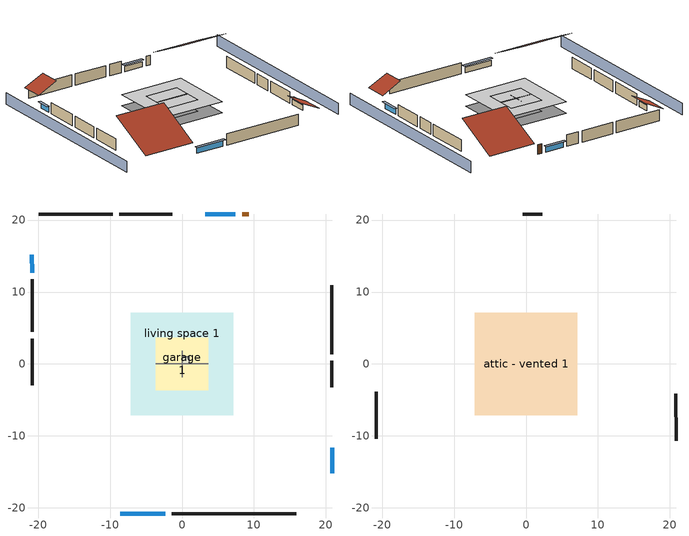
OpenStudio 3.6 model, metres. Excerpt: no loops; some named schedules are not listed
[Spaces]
garage 1
 floor foundation (Slab1 construction): -3.66,-3.66 -3.66,3.66 3.66,3.66 3.66,-3.66 z0
 wall outside (Wall1 construction): -20.84,11.78 -20.84,4.46 z0:2.44
 wall outside (Wall2 construction): -1.39,20.84 -8.7,20.84 z0:2.44
 wall outside (Wall12 construction): 20.84,-3.23 20.84,0.43 z0:2.44
 wall to living space 1 (Wall5 construction Reversed): -3.66,0 3.66,0 z0:2.44
 wall to living space 1 (Wall6 construction Reversed): 0,-1.83 0,1.83 z0:2.44
living space 1
 floor foundation (Slab2 construction): -7.11,-7.11 -7.11,7.11 7.11,7.11 7.11,-7.11 z0
 wall outside (Wall3 construction): -1.41,-20.84 15.85,-20.84 z0:2.44
 wall outside (Wall4 construction): -20.84,3.53 -20.84,-2.95 z0:2.44
 wall outside (Wall7 construction): -9.63,20.84 -19.91,20.84 z0:2.44
 wall outside (Wall8 construction): 20.84,1.36 20.84,10.95 z0:2.44
 wall outside (AdiabaticWallConstruction): -8.59,-20.84 -2.34,-20.84 z0:1.19; -20.84,15.18 -20.84,12.7 / 7.43,20.84 3.21,20.84 z0:1.13; 20.84,-15.18 20.84,-11.62 z0:1.16
 wall outside (AdiabaticWallConstruction 1): 9.28,20.84 8.36,20.84 z0:2.03
 window (WindowConstruction): -8.59,-20.84 -2.34,-20.84 z0:1.19
 window (WindowConstruction 1): -20.84,15.18 -20.84,12.71 z0:1.13
 window (WindowConstruction 2): 7.43,20.84 3.22,20.84 z0:1.13
 window (WindowConstruction 3): 20.84,-15.18 20.84,-11.62 z0:1.16
 door (Door): 9.28,20.84 8.36,20.84 z0:2.03
air source heat pump airloop ret air space
 floor adiabatic (AdiabaticConst): 0,0 0,1 1,1 1,0 z0
 wall adiabatic (AdiabaticConst): 0,1 0,0 1,0 1,1 0,1 z0:1
 ceiling adiabatic (AdiabaticConst): 1,0 1,1 0,1 0,0 z1
attic - vented 1
 floor to garage 1 (Floor1 construction): -3.66,-3.66 -3.66,3.66 3.66,3.66 3.66,-3.66 z2.44
 floor to living space 1 (Floor2 construction Reversed): -7.11,-7.11 -7.11,7.11 7.11,7.11 7.11,-7.11 z2.44
 wall outside (Wall9 construction): -20.84,-3.88 -20.84,-10.41 z0:2.44
 wall outside (Wall10 construction): 20.84,-10.69 20.84,-4.16 z0:2.44
 wall outside (Wall11 construction): 2.29,20.84 -0.46,20.84 z0:2.44
 roof outside (Roof1 construction): -9.52,-20.84,2.44 -9.52,-10.72,7.5 -20.84,-10.72,7.5 -20.84,-20.84,2.44
 roof outside (Roof2 construction): -20.84,16.11,2.44 -16.61,16.11,4.56 -16.61,20.84,4.56 -20.84,20.84,2.44
 roof outside (Roof3 construction): 20.84,-16.11,2.44 16.61,-16.11,4.56 16.61,-20.84,4.56 20.84,-20.84,2.44
 roof outside (Roof4 construction): 10.2,20.84,2.44 10.2,11.33,7.2 20.84,11.33,7.2 20.84,20.84,2.44
shading: -8.59,-20.84 -2.34,-20.84 z0:1.19; -20.84,15.18 -20.84,12.71 / 7.43,20.84 3.22,20.84 z0:1.13; 20.84,-15.18 20.84,-11.62 z0:1.16; 25.41,-20.84 25.41,20.84 / -25.41,20.84 -25.41,-20.84 z0:2.44; -2.04,-20.84 -8.9,-20.84 -8.9,-21.45 -2.04,-21.45 z1.49; -20.84,12.4 -20.84,15.48 -21.45,15.48 -21.45,12.4 z1.43; 2.91,20.84 7.74,20.84 7.74,21.45 2.91,21.45 z1.43; 20.84,-11.31 20.84,-15.48 21.45,-15.48 21.45,-11.31 z1.46
[Site]
Daytona Beach Intl Ap_FL_USA: Latitude {deg}=29.18; Longitude {deg}=-81.07; Time Zone {hr}=-5; Elevation {m}=9; Terrain=Suburbs
[Site:GroundTemperature:Shallow]
18.9457, 17.9216, 17.8396, 18.3256, 20.2764, 22.2181, 23.9015, 24.9679, 25.0585, 24.1912, 22.5507, 20.6686
[Site:GroundTemperature:Deep]
21.2755, 21.2755, 21.2755, 21.2755, 21.2755, 21.2755, 21.2755, 21.2755, 21.2755, 21.2755, 21.2755, 21.2755
[Site:WaterMainsTemperature]
Calculation Method=Schedule; Temperature Schedule=mains temperature schedule
[Building]
Building 1
[Material] Roughness=Rough
Name | Thickness {m} | Conductivity {W/m-K} | Density {kg/m3} | Specific Heat {J/kg-K} | Thermal Absorptance | Solar Absorptance | Visible Absorptance
asphalt or fiberglass shingles | 0.00635 | 0.162714 | 1121.4 | 1465.45 | 0.9 | 0.85 | 0.85
roof rigid ins | 0.00281632 | 0.029427 | 32.04 | 1214.23 | 0.9 | 0.7 | 0.7
osb sheathing 0.5 in. | 0.0127 | 0.115458 | 512.64 | 1214.23 | 0.9 | 0.6 | 0.6
stucco | 0.0254 | 0.649125 | 1281.6 | 879.27 | 0.9 | 0.5 | 0.5
osb sheathing 0.5 in. 1 | 0.0127 | 0.115458 | 512.64 | 1214.23 | 0.9 | 0.7 | 0.7
wall stud and cavity | 0.1397 | 0.348569 | 139.0536 | 1170.24 | 0.9 | 0.6 | 0.6
wall stud and cavity 1 | 0.1397 | 0.0952874 | 139.0536 | 1170.24 | 0.9 | 0.7 | 0.7
gypsum board | 0.0127 | 0.160291 | 801 | 837.4 | 0.9 | 0.6 | 0.6
osb sheathing 0.5 in. 2; osb sheathing 0.5 in. 3 | 0.0127 | 0.115458 | 512.64 | 1214.23
wall stud and cavity 2 | 0.1397 | 0.0983683 | 139.0536 | 1170.24 | 0.9 | 0.7 | 0.7
ceiling stud and cavity | 0.1397 | 1.39189 | 65.682 | 1177.47 | 0.9 | 0.7 | 0.7
ceiling loosefill ins | 0.0846667 | 0.0480833 | 16.02 | 1046.75 | 0.9 | 0.7 | 0.7
ceiling stud and cavity 1 | 0.1397 | 0.0920385 | 65.682 | 1177.47 | 0.9 | 0.7 | 0.7
concrete 4.0 in. | 0.1016 | 1.803125 | 2242.8 | 837.4 | 0.9 | 0.7 | 0.7
floor covering | 0.0127 | 0.0450781 | 54.468 | 1339.84 | 0.9 | 0.9 | 0.9
wood siding; wood siding 1 | 0.0254 | 0.102417 | 544.68 | 1172.36
wall rigid ins | 0.512978 | 0.029427 | 32.04 | 1214.23 | 0.9 | 0.7 | 0.7
wall stud and cavity 3 | 0.0889 | 0.380278 | 52.3479 | 1209.89 | 0.9 | 0.7 | 0.7
door material | 0.04445 | 0.0612267 | 512.64 | 1214.23 | 0.9 | 0.7 | 0.7
wall stud and cavity 4 | 0.0889 | 0.391764 | 83.0341 | 1211.67 | 0.9 | 0.7 | 0.7
furniture material living space 1; furniture material garage 1 | 0.1524 | 0.115458 | 640.8 | 1214.23 | 0.9 | 0.6 | 0.6
[Construction]
Roof1 construction; Roof2 construction; Roof3 construction; Roof4 construction: asphalt or fiberglass shingles, roof rigid ins, osb sheathing 0.5 in.
Wall1 construction; Wall2 construction; Wall9 construction; Wall10 construction; Wall11 construction; Wall12 construction: stucco, osb sheathing 0.5 in. 1, wall stud and cavity
Wall3 construction; Wall4 construction; Wall7 construction; Wall8 construction: stucco, osb sheathing 0.5 in. 1, wall stud and cavity 1, gypsum board
Wall5 construction Reversed: gypsum board, wall stud and cavity 2, osb sheathing 0.5 in. 2
Wall6 construction Reversed: gypsum board, wall stud and cavity 2, osb sheathing 0.5 in. 3
Floor1 construction: ceiling stud and cavity
Floor2 construction Reversed: gypsum board, ceiling stud and cavity 1, ceiling loosefill ins
Slab1 construction: concrete 4.0 in.
Slab2 construction: concrete 4.0 in., floor covering
WindowConstruction; WindowConstruction 1; WindowConstruction 2; WindowConstruction 3: WindowMaterial
AdiabaticWallConstruction: wood siding, wall rigid ins, wall stud and cavity 3, gypsum board
Door: door material
AdiabaticWallConstruction 1: wood siding 1, wall rigid ins, wall stud and cavity 3, gypsum board
PartitionWallConstruction: gypsum board, wall stud and cavity 4, gypsum board
furniture construction living space 1: furniture material living space 1
furniture construction garage 1: furniture material garage 1
AdiabaticConst: Adiabatic
[WindowMaterial:SimpleGlazingSystem]
WindowMaterial: U-Factor {W/m2-K}=2.78222; Solar Heat Gain Coefficient=0.56
[Material:NoMass]
Adiabatic: Roughness=Rough; Thermal Resistance {m2-K/W}=176.1
[ThermalZone] Use Ideal Air Loads=No
Name | Volume {m3} | Thermostat
living space | 493.619 | living space temperature setpoint
attic - vented | 305.205
garage | 130.484
air source heat pump airloop ret air zone | 1
[Sizing:Zone] Zone Cooling Design Supply Air Temperature Input Method=SupplyAirTemperature; Zone Cooling Design Supply Air Temperature {C}=14; Zone Cooling Design Supply Air Temperature Difference {deltaC}=11.11; Zone Heating Design Supply Air Temperature Input Method=SupplyAirTemperature; Zone Heating Design Supply Air Temperature {C}=40; Zone Heating Design Supply Air Temperature Difference {deltaC}=11.11; Zone Cooling Design Supply Air Humidity Ratio {kg-H2O/kg-air}=0.0085; Zone Heating Design Supply Air Humidity Ratio {kg-H2O/kg-air}=0.008; Cooling Design Air Flow Method=DesignDay; Heating Design Air Flow Method=DesignDay; Account for Dedicated Outdoor Air System=No; Dedicated Outdoor Air System Control Strategy=NeutralSupplyAir; Dedicated Outdoor Air Low Setpoint Temperature for Design {C}=autosize; Dedicated Outdoor Air High Setpoint Temperature for Design {C}=autosize; Zone Load Sizing Method=Sensible Load Only No Latent Load; Zone Latent Cooling Design Supply Air Humidity Ratio Input Method=HumidityRatioDifference; Zone Cooling Design Supply Air Humidity Ratio Difference {kgWater/kgDryAir}=0.005; Zone Latent Heating Design Supply Air Humidity Ratio Input Method=HumidityRatioDifference; Zone Humidification Design Supply Air Humidity Ratio Difference {kgWater/kgDryAir}=0.005
attic - vented; air source heat pump airloop ret air zone
[Space]
Name | Thermal Zone
living space 1 | living space
attic - vented 1 | attic - vented
garage 1 | garage
air source heat pump airloop ret air space | air source heat pump airloop ret air zone
[ThermostatSetpoint:DualSetpoint]
living space temperature setpoint: Heating Setpoint Temperature Schedule=heating setpoint; Cooling Setpoint Temperature Schedule=cooling setpoint
[Foundation:Kiva] Wall Height Above Grade {m}=0.1016; Wall Depth Below Slab {m}=0.2032
Name | Initial Indoor Air Temperature {C}
Foundation Kiva 1 | 19.5961
Foundation Kiva 2 | 21.1111
[Foundation:Kiva:Settings]
Soil Conductivity {W/m-K}=1.731; Soil Density {kg/m3}=1842.3; Soil Specific Heat {J/kg-K}=418.7; Ground Solar Absorptivity=0.9; Ground Thermal Absorptivity=0.9; Ground Surface Roughness {m}=0.03; Far-Field Width {m}=40; Deep-Ground Boundary Condition=ZeroFlux; Deep-Ground Depth {m}=40; Minimum Cell Dimension {m}=0.2; Maximum Cell Growth Coefficient=3; Simulation Timestep=Timestep
[SurfaceProperty:ExposedFoundationPerimeter] Exposed Perimeter Calculation Method=TotalExposedPerimeter
Name | Total Exposed Perimeter {m}
Slab1 | 18.288
Slab2 | 52.21224
[EnergyManagementSystem:Actuator]
Name | Actuated Component | Actuated Component Type | Actuated Component Control Type | Zone or Space
fixedwindow0_actuator | Window1 | Surface | View Factor To Ground
fixedwindow1_actuator | Window2 | Surface | View Factor To Ground
fixedwindow2_actuator | Window3 | Surface | View Factor To Ground
fixedwindow3_actuator | Window4 | Surface | View Factor To Ground
water_heater_ec_adj_act | water heater EC adjustment | OtherEquipment | Power Level | garage 1
air_source_heat_pump_airloop_0_SupSensLkToLv_equip_act | air_source_heat_pump_airloop_0_SupSensLkToLv equip | OtherEquipment | Power Level | living space 1
air_source_heat_pump_airloop_0_SupLatLkToLv_equip_act | air_source_heat_pump_airloop_0_SupLatLkToLv equip | OtherEquipment | Power Level | living space 1
air_source_heat_pump_airloop_0_SupCondToLv_equip_act | air_source_heat_pump_airloop_0_SupCondToLv equip | OtherEquipment | Power Level | living space 1
air_source_heat_pump_airloop_0_RetCondToRP_equip_act | air_source_heat_pump_airloop_0_RetCondToRP equip | OtherEquipment | Power Level | air source heat pump airloop ret air space
air_source_heat_pump_airloop_0_RetSensLkToRP_equip_act | air_source_heat_pump_airloop_0_RetSensLkToRP equip | OtherEquipment | Power Level | air source heat pump airloop ret air space
air_source_heat_pump_airloop_0_RetLatLkToRP_equip_act | air_source_heat_pump_airloop_0_RetLatLkToRP equip | OtherEquipment | Power Level | air source heat pump airloop ret air space
air_source_heat_pump_airloop_0_SupCondToDZ_equip_act | air_source_heat_pump_airloop_0_SupCondToDZ equip | OtherEquipment | Power Level | attic - vented 1
air_source_heat_pump_airloop_0_RetCondToDZ_equip_act | air_source_heat_pump_airloop_0_RetCondToDZ equip | OtherEquipment | Power Level | attic - vented 1
air_source_heat_pump_airloop_0_SupSensLkToDZ_equip_act | air_source_heat_pump_airloop_0_SupSensLkToDZ equip | OtherEquipment | Power Level | attic - vented 1
air_source_heat_pump_airloop_0_SupLatLkToDZ_equip_act | air_source_heat_pump_airloop_0_SupLatLkToDZ equip | OtherEquipment | Power Level | attic - vented 1
air_source_heat_pump_airloop_0_ZoneMixDZToLv_mix_act | air_source_heat_pump_airloop_0_ZoneMixDZToLv mix | ZoneMixing | Air Exchange Flow Rate
air_source_heat_pump_airloop_0_ZoneMixLvToDZ_mix_act | air_source_heat_pump_airloop_0_ZoneMixLvToDZ mix | ZoneMixing | Air Exchange Flow Rate
natural_vent_flow_act | natural vent flow | Zone Infiltration | Air Exchange Flow Rate
whole_house_fan_flow_act | whole house fan flow | Zone Infiltration | Air Exchange Flow Rate
whole_house_fan_act | whole house fan | ElectricEquipment | Electricity Rate | living space 1
whole_house_fan_mix_act | whole house fan mix | ZoneMixing | Air Exchange Flow Rate
mech_vent_house_fan_cfis_act | mech vent house fan cfis | ElectricEquipment | Electricity Rate | living space 1
infil_flow_act | infil flow | Zone Infiltration | Air Exchange Flow Rate
mech_vent_house_fan_sensible_load_equip_act | mech vent house fan sensible load equip | OtherEquipment | Power Level | living space 1
mech_vent_house_fan_latent_load_equip_act | mech vent house fan latent load equip | OtherEquipment | Power Level | living space 1
[EnergyManagementSystem:Sensor]
Name | Output Variable or Output Meter Index Key | Output Variable or Output Meter
fixedwindow_shading_coefficient | trans schedule winter=0.85 summer=0.7 | Schedule Value
cool_season | cooling season schedule | Schedule Value
out_pb_s |  | Site Outdoor Air Barometric Pressure
out_wt_s |  | Site Outdoor Air Humidity Ratio
site_vw_s |  | Site Wind Speed
air_source_heat_pump_airloop_AH_MFR_s | Node 6 | System Node Mass Flow Rate
air_source_heat_pump_airloop_AH_VFR_s | Node 6 | System Node Current Density Volume Flow Rate
air_source_heat_pump_airloop_AH_Tout_s | Node 6 | System Node Temperature
air_source_heat_pump_airloop_AH_Wout_s | Node 6 | System Node Humidity Ratio
air_source_heat_pump_airloop_RA_T_s | Node 9 | System Node Temperature
air_source_heat_pump_airloop_Ra_W_s | Node 9 | System Node Humidity Ratio
air_source_heat_pump_airloop_0_DZ_T_s | attic - vented | Zone Air Temperature
air_source_heat_pump_airloop_0_DZ_W_s | attic - vented | Zone Mean Air Humidity Ratio
natural_vent_s | natural vent schedule | Schedule Value
htg_sp_s | heating setpoint | Schedule Value
clg_sp_s | cooling setpoint | Schedule Value
mech_vent_range_fan_0_sch_s | mech vent range fan 0 schedule | Schedule Value
mech_vent_bath_fan_0_sch_s | mech vent bath fan 0 schedule | Schedule Value
clothes_dryer_exhaust_0_sch_s | clothes_dryer | Schedule Value
htg_load_liv |  | Heating:EnergyTransfer:Zone:LIVING SPACE
clg_load_liv |  | Cooling:EnergyTransfer:Zone:LIVING SPACE
htg_load_tot |  | Heating:EnergyTransfer
clg_load_tot |  | Cooling:EnergyTransfer
[EnergyManagementSystem:Program]
fixedwindow_view_factor_to_ground_program: Set fixedwindow0_actuator = 0.5*fixedwindow_shading_coefficient; Set fixedwindow1_actuator = 0.5*fixedwindow_shading_coefficient; Set fixedwindow2_actuator = 0.5*fixedwindow_shading_coefficient; Set fixedwindow3_actuator = 0.5*fixedwindow_shading_coefficient
air_source_heat_pump_supply_fan_disaggregate_program: Set air_source_heat_pump_supply_fan_clg = 0; Set air_source_heat_pump_supply_fan_primary_htg = 0; Set air_source_heat_pump_supply_fan_backup_htg = 0; If air_source_heat_pump_clg_coil_s > 0; Set air_source_heat_pump_supply_fan_clg = air_source_heat_pump_supply_fan_s; ElseIf (air_source_heat_pump_htg_coil_s > 0) && (air_source_heat_pump_backup_htg_coil_s > 0); Set air_source_heat_pump_supply_fan_primary_htg = air_source_heat_pump_supply_fan_s * air_source_heat_pump_htg_coil_s / (air_source_heat_pump_htg_coil_s + air_source_heat_pump_backup_htg_coil_s); Set air_source_heat_pump_supply_fan_backup_htg = air_source_heat_pump_supply_fan_s * air_source_heat_pump_backup_htg_coil_s / (air_source_heat_pump_htg_coil_s + air_source_heat_pump_backup_htg_coil_s); ElseIf air_source_heat_pump_htg_coil_s > 0; Set air_source_heat_pump_supply_fan_primary_htg = air_source_heat_pump_supply_fan_s; ElseIf air_source_heat_pump_backup_htg_coil_s > 0; Set air_source_heat_pump_supply_fan_backup_htg = air_source_heat_pump_supply_fan_s; EndIf
water_heater_EC_adj: Set dhw_e_cons = water_heater_energy + water_heater_on_cycle_parasitic + water_heater_off_cycle_parasitic; Set water_heater_ec_adj_act = 0.0 * dhw_e_cons; Set ec_adj_energy = water_heater_ec_adj_act * 3600 * SystemTimeStep
air_source_heat_pump_airloop_0_duct_program: Set air_source_heat_pump_airloop_AH_MFR = air_source_heat_pump_airloop_AH_MFR_s; Set air_source_heat_pump_airloop_Fan_RTF = 0; Set air_source_heat_pump_airloop_Fan_RTF = air_source_heat_pump_airloop_Fan_RTF + air_source_heat_pump_airloop_Fan_RTF_s; Set air_source_heat_pump_airloop_Fan_RTF = air_source_heat_pump_airloop_Fan_RTF + air_source_heat_pump_airloop_Fan_RTF_s_1; Set air_source_heat_pump_airloop_AH_VFR = air_source_heat_pump_airloop_AH_VFR_s; Set air_source_heat_pump_airloop_AH_Tout = air_source_heat_pump_airloop_AH_Tout_s; Set air_source_heat_pump_airloop_AH_Wout = air_source_heat_pump_airloop_AH_Wout_s; Set air_source_heat_pump_airloop_RA_T = air_source_heat_pump_airloop_RA_T_s; Set air_source_heat_pump_airloop_Ra_W = air_source_heat_pump_airloop_Ra_W_s; Set air_source_heat_pump_airloop_0_DZ_T = air_source_heat_pump_airloop_0_DZ_T_s; Set air_source_heat_pump_airloop_0_DZ_W = air_source_heat_pump_airloop_0_DZ_W_s; Run air_source_heat_pump_airloop_0_duct_subroutine; Set air_source_heat_pump_airloop_0_SupSensLkToLv_equip_act = air_source_heat_pump_airloop_0_SupSensLkToLv; Set air_source_heat_pump_airloop_0_SupLatLkToLv_equip_act = air_source_heat_pump_airloop_0_SupLatLkToLv; Set air_source_heat_pump_airloop_0_SupCondToLv_equip_act = air_source_heat_pump_airloop_0_SupCondToLv; Set air_source_heat_pump_airloop_0_RetSensLkToRP_equip_act = air_source_heat_pump_airloop_0_RetSensLkToRP; Set air_source_heat_pump_airloop_0_RetLatLkToRP_equip_act = air_source_heat_pump_airloop_0_RetLatLkToRP; Set air_source_heat_pump_airloop_0_RetCondToRP_equip_act = air_source_heat_pump_airloop_0_RetCondToRP; Set air_source_heat_pump_airloop_0_RetCondToDZ_equip_act = air_source_heat_pump_airloop_0_RetCondToDZ; Set air_source_heat_pump_airloop_0_SupCondToDZ_equip_act = air_source_heat_pump_airloop_0_SupCondToDZ; Set air_source_heat_pump_airloop_0_SupSensLkToDZ_equip_act = air_source_heat_pump_airloop_0_SupSensLkToDZ; Set air_source_heat_pump_airloop_0_SupLatLkToDZ_equip_act = air_source_heat_pump_airloop_0_SupLatLkToDZ; Set air_source_heat_pump_airloop_0_ZoneMixDZToLv_mix_act = air_source_heat_pump_airloop_0_ZoneMixDZToLv; Set air_source_heat_pump_airloop_0_ZoneMixLvToDZ_mix_act = air_source_heat_pump_airloop_0_ZoneMixLvToDZ
natural_vent_program: Set Tin = airflow_tin_s; Set Tout = airflow_tt_s; Set Wout = out_wt_s; Set Pbar = out_pb_s; Set Phiout = (@RhFnTdbWPb Tout Wout Pbar); Set MaxHR = 0.0115; Set MaxRH = 0.7; Set Tnvsp = (htg_sp_s + clg_sp_s) / 2; Set NVavail = natural_vent_s; Set ClgSsnAvail = cool_season; Set natural_vent_flow_act = 0; Set whole_house_fan_flow_act = 0; Set whole_house_fan_mix_act = 0; Set whole_house_fan_act = 0; If ((Wout < MaxHR) && (Phiout < MaxRH) && (Tin > Tout) && (Tin > Tnvsp) && (ClgSsnAvail > 0)); Set WHF_Flow = 0; Set Adj = (Tin-Tnvsp)/(Tin-Tout); Set Adj = (@Min Adj 1); Set Adj = (@Max Adj 0); If (WHF_Flow > 0); Set whole_house_fan_flow_act = WHF_Flow*Adj; Set whole_house_fan_mix_act = WHF_Flow*Adj; Set WHF_W = 0; Set whole_house_fan_act = WHF_W*Adj; ElseIf (NVavail > 0); Set NVArea = 7678.547739648001; Set Cs = 8.963020389461627e-05; Set Cw = 6.158219665777789e-05; Set Tdiff = Tin-Tout; Set dT = (@Abs Tdiff); Set Vwind = site_vw_s; Set SGNV = NVArea*Adj*((((Cs*dT)+(Cw*(Vwind^2)))^0.5)/1000); Set MaxNV = 2.7423292766208007; Set natural_vent_flow_act = (@Min SGNV MaxNV); EndIf; EndIf
infil_program: Set p_m = 0.14; Set p_s = 0.22; Set s_m = 270; Set s_s = 370; Set z_m = 9.99744; Set z_s = 2.4384; Set f_t = (((s_m/z_m)^p_m)*((z_s/s_s)^p_s)); Set Tdiff = airflow_tin_s-airflow_tt_s; Set dT = @Abs Tdiff; Set c = 0.162; Set Cs = 0.056; Set Cw = 0.1607; Set n = 0.65; Set sft = (f_t*0.5); Set temp1 = ((c*Cw)*((sft*site_vw_s)^(2*n)))^2; Set Qinf = (((c*Cs*(dT^n))^2)+temp1)^0.5; Set Qinf = (@Max Qinf 0); Set mech_vent_house_fan_sensible_load_equip_act = 0.0; Set mech_vent_house_fan_latent_load_equip_act = 0.0; Set OASupInPb = out_pb_s; Set OASupInTemp = airflow_tt_s; Set OASupInW = out_wt_s; Set OASupRho = (@RhoAirFnPbTdbW OASupInPb OASupInTemp OASupInW); Set OASupCp = (@CpAirFnW OASupInW); Set OASupInEnth = (@HFnTdbW OASupInTemp OASupInW); Set ZoneTemp = airflow_tin_s; Set ZoneW = airflow_win_s; Set ZoneCp = (@CpAirFnW ZoneW); Set ZoneAirEnth = (@HFnTdbW ZoneTemp ZoneW); Set mech_vent_house_fan_cfis_act = 0.0; Set QWHV_cfis_sup = 0.0; Set QWHV_cfis_suppl_sup = 0.0; Set QWHV_cfis_suppl_exh = 0.0; Set Qrange = 0; Set Qrange = Qrange + 0.04719 * mech_vent_range_fan_0_sch_s; Set Qbath = 0; Set Qbath = Qbath + 0.04719 * mech_vent_bath_fan_0_sch_s; Set Qdryer = 0; Set Qdryer = Qdryer + 0.05748 * clothes_dryer_exhaust_0_sch_s; Set QWHV_sup = 0.0; Set QWHV_exh = 0.0; Set Qexhaust = Qrange + Qbath + Qdryer + QWHV_exh + QWHV_cfis_suppl_exh; Set Qsupply = QWHV_sup + QWHV_cfis_sup + QWHV_cfis_suppl_sup; Set Qfan = (@Max Qexhaust Qsupply); If Qfan > 0; Set Qavg = ((Qexhaust + Qsupply) / 2.0); If ((@Abs (Qexhaust - Qavg)) / Qavg) <= 0.1; Set phi = 1; Else; Set phi = (Qinf / (Qinf + Qfan)); EndIf; Set Qinf_adj = phi * Qinf; Else; Set Qinf_adj = Qinf; EndIf; Set infil_flow_act = Qinf_adj; Set Qload = Qfan; Set Effectiveness_Sens = 0.0; Set Effectiveness_Lat = 0.0; Set Fan_MFR = Qload * OASupRho; Set ZoneInEnth = OASupInEnth; Set ZoneInTemp = OASupInTemp; Set FanTotalToLv = Fan_MFR * (ZoneInEnth - ZoneAirEnth); Set FanSensToLv = Fan_MFR * ZoneCp * (ZoneInTemp - ZoneTemp); Set FanLatToLv = FanTotalToLv - FanSensToLv; Set mech_vent_house_fan_sensible_load_equip_act = mech_vent_house_fan_sensible_load_equip_act + FanSensToLv; Set mech_vent_house_fan_latent_load_equip_act = mech_vent_house_fan_latent_load_equip_act + FanLatToLv
unmet_hours_program: Set htg_unmet_hours = 0; Set clg_unmet_hours = 0; If ((DayOfYear >= 1) && (DayOfYear <= 365)); Set htg_unmet_hours = htg_unmet_hours + zone_htg_unmet_s; EndIf; If ((DayOfYear >= 1) && (DayOfYear <= 365)); Set clg_unmet_hours = clg_unmet_hours + zone_clg_unmet_s; EndIf
total_loads_program: Set loads_htg_tot = 0; Set loads_clg_tot = 0; If htg_load_liv > 0; Set loads_htg_tot = (htg_load_tot - clg_load_tot) * 1.0; ElseIf clg_load_liv > 0; Set loads_clg_tot = (clg_load_tot - htg_load_tot) * 1.0; EndIf
[EnergyManagementSystem:ProgramCallingManager]
fixedwindow_view_factor_to_ground_program calling manager: BeginZoneTimestepAfterInitHeatBalance; fixedwindow_view_factor_to_ground_program
air source heat pump supply fan disaggregate program calling manager: EndOfSystemTimestepBeforeHVACReporting; air_source_heat_pump_supply_fan_disaggregate_program
water heater EC_adj ProgramManager: EndOfSystemTimestepBeforeHVACReporting; water_heater_EC_adj
air_source_heat_pump_airloop_0_duct_program calling manager: EndOfSystemTimestepAfterHVACReporting; air_source_heat_pump_airloop_0_duct_program
natural_vent_program calling manager: BeginZoneTimestepAfterInitHeatBalance; natural_vent_program
infil_program calling manager: BeginZoneTimestepAfterInitHeatBalance; infil_program
unmet_hours_program calling manager: EndOfZoneTimestepBeforeZoneReporting; unmet_hours_program
total_loads_program calling manager: EndOfZoneTimestepAfterZoneReporting; total_loads_program
[InternalMass:Definition] Design Level Calculation Method=SurfaceArea
Name | Construction | Surface Area {m2}
partition wall mass | PartitionWallConstruction | 202.436
furniture mass living space 1 | furniture construction living space 1 | 80.9743
furniture mass garage 1 | furniture construction garage 1 | 5.35122
[InternalMass] Multiplier=1
Name | Internal Mass Definition | Space or SpaceType
partition wall mass | partition wall mass | living space 1
furniture mass living space 1 | furniture mass living space 1 | living space 1
furniture mass garage 1 | furniture mass garage 1 | garage 1
[External:File]
External File 1: File=C:/Users/ylou2/Desktop/resstock-3.1.0/national_baseline/run8/run/in.schedules.csv
[People:Definition]
occupants: Number of People Calculation Method=People; Number of People {people}=5; Fraction Radiant=0.314171; Sensible Heat Fraction=0.56303; Carbon Dioxide Generation Rate {m3/s-W}=0; Enable ASHRAE 55 Comfort Warnings=No; Mean Radiant Temperature Calculation Type=ZoneAveraged
[People]
occupants: People Definition=occupants; Space or SpaceType=living space 1; Number of People Schedule=occupants; Activity Level Schedule=occupants activity schedule; Multiplier=1
[EnergyManagementSystem:OutputVariable] Type of Data in Variable=Summed; Update Frequency=SystemTimestep; Units=J
Name | EMS Variable | EMS Program or Subroutine
air source heat pump supply fan clg disaggregate | air_source_heat_pump_supply_fan_clg | air_source_heat_pump_supply_fan_disaggregate_program
air source heat pump supply fan htg primary disaggregate | air_source_heat_pump_supply_fan_primary_htg | air_source_heat_pump_supply_fan_disaggregate_program
air source heat pump supply fan htg backup disaggregate | air_source_heat_pump_supply_fan_backup_htg | air_source_heat_pump_supply_fan_disaggregate_program
water heater EC adjustment outvar | ec_adj_energy | water_heater_EC_adj
[OtherEquipment:Definition] Design Level Calculation Method=EquipmentLevel
Name | Design Level {W} | Fraction Latent | Fraction Radiant | Fraction Lost
water heater EC adjustment | 0.01 | 0 | 0 | 1
water sensible | -369.756 | 0 | 0.6 | 0
water latent | 375.18 | 1 | 0 | 0
air_source_heat_pump_airloop_0_SupSensLkToLv equip; air_source_heat_pump_airloop_0_SupCondToLv equip; air_source_heat_pump_airloop_0_RetCondToRP equip; air_source_heat_pump_airloop_0_RetSensLkToRP equip; air_source_heat_pump_airloop_0_SupCondToDZ equip; air_source_heat_pump_airloop_0_RetCondToDZ equip; air_source_heat_pump_airloop_0_SupSensLkToDZ equip; mech vent house fan sensible load equip | 0 | 0 | 0 | 0
air_source_heat_pump_airloop_0_SupLatLkToLv equip; air_source_heat_pump_airloop_0_RetLatLkToRP equip; air_source_heat_pump_airloop_0_SupLatLkToDZ equip; mech vent house fan latent load equip | 0 | 1 | 0 | 0
[OtherEquipment]
Name | Other Equipment Definition | Space or SpaceType | Schedule | Fuel Type
water heater EC adjustment | water heater EC adjustment | garage 1 | Always On Discrete | Electricity
water sensible | water sensible | living space 1 | hot_water_fixtures | None
water latent | water latent | living space 1 | hot_water_fixtures | None
air_source_heat_pump_airloop_0_SupSensLkToLv equip | air_source_heat_pump_airloop_0_SupSensLkToLv equip | living space 1 | Always On Discrete | None
air_source_heat_pump_airloop_0_SupLatLkToLv equip | air_source_heat_pump_airloop_0_SupLatLkToLv equip | living space 1 | Always On Discrete | None
air_source_heat_pump_airloop_0_SupCondToLv equip | air_source_heat_pump_airloop_0_SupCondToLv equip | living space 1 | Always On Discrete | None
air_source_heat_pump_airloop_0_RetCondToRP equip | air_source_heat_pump_airloop_0_RetCondToRP equip | air source heat pump airloop ret air space | Always On Discrete | None
air_source_heat_pump_airloop_0_RetSensLkToRP equip | air_source_heat_pump_airloop_0_RetSensLkToRP equip | air source heat pump airloop ret air space | Always On Discrete | None
air_source_heat_pump_airloop_0_RetLatLkToRP equip | air_source_heat_pump_airloop_0_RetLatLkToRP equip | air source heat pump airloop ret air space | Always On Discrete | None
air_source_heat_pump_airloop_0_SupCondToDZ equip | air_source_heat_pump_airloop_0_SupCondToDZ equip | attic - vented 1 | Always On Discrete | None
air_source_heat_pump_airloop_0_RetCondToDZ equip | air_source_heat_pump_airloop_0_RetCondToDZ equip | attic - vented 1 | Always On Discrete | None
air_source_heat_pump_airloop_0_SupSensLkToDZ equip | air_source_heat_pump_airloop_0_SupSensLkToDZ equip | attic - vented 1 | Always On Discrete | None
air_source_heat_pump_airloop_0_SupLatLkToDZ equip | air_source_heat_pump_airloop_0_SupLatLkToDZ equip | attic - vented 1 | Always On Discrete | None
mech vent house fan sensible load equip | mech vent house fan sensible load equip | living space 1 | Always On Discrete | None
mech vent house fan latent load equip | mech vent house fan latent load equip | living space 1 | Always On Discrete | None
[ElectricEquipment:Definition] Design Level Calculation Method=EquipmentLevel
Name | Design Level {W} | Fraction Latent | Fraction Radiant | Fraction Lost
clothes washer | 141.129 | 0.03 | 0.162 | 0.7
clothes dryer | 2580.1 | 0.015 | 0.081 | 0.85
fridge | 71.9878 | 0 | 0.6 | 0
cooking range | 930.907 | 0.08 | 0.432 | 0.2
misc plug loads | 726.734 | 0.021 | 0.558 | 0.049
whole house fan; mech vent house fan | 0 | 0 | 0 | 1
mech vent house fan cfis | 0 | 0 | 0 | 0
mech vent range fan 0; mech vent bath fan 0 | 30 | 0 | 0 | 1
[ElectricEquipment] Space or SpaceType=living space 1
Name | Electric Equipment Definition | Schedule
clothes washer | clothes washer | clothes_washer
clothes dryer | clothes dryer | clothes_dryer
fridge | fridge | fridge
cooking range | cooking range | cooking_range
misc plug loads | misc plug loads | plug_loads_other
whole house fan | whole house fan | Always On Discrete
mech vent house fan | mech vent house fan | mech vent house fan schedule
mech vent house fan cfis | mech vent house fan cfis | mech vent house fan cfis schedule
mech vent range fan 0 | mech vent range fan 0 | mech vent range fan 0 schedule
mech vent bath fan 0 | mech vent bath fan 0 | mech vent bath fan 0 schedule
[WaterUse:Equipment:Definition]
Name | Peak Flow Rate {m3/s} | Target Temperature Schedule
dhw fixtures | 2.7431e-05 | mixed water temperature schedule
dhw distribution waste | 7.34485e-06 | mixed water temperature schedule
clothes washer | 1.34761e-06
[WaterUse:Equipment]
Name | Water Use Equipment Definition | Flow Rate Fraction Schedule
dhw fixtures | dhw fixtures | hot_water_fixtures
dhw distribution waste | dhw distribution waste | hot_water_fixtures
clothes washer | clothes washer | hot_water_clothes_washer
[Lights:Definition] Design Level Calculation Method=LightingLevel; Fraction Radiant=0.6; Fraction Visible=0.2; Return Air Fraction=0
Name | Lighting Level {W}
interior lighting | 1189.06
garage lighting | 50.4137
[Lights] Fraction Replaceable=1
Name | Lights Definition | Space or SpaceType | Schedule
interior lighting | interior lighting | living space 1 | lighting_interior
garage lighting | garage lighting | garage 1 | lighting_garage
[Exterior:Lights:Definition]
exterior lighting: Design Level {W}=75.5506
[Exterior:Lights]
exterior lighting: Exterior Lights Definition=exterior lighting; Schedule=exterior lighting schedule
[AirLoopHVAC:ReturnPlenum]
Air Loop HVAC Return Plenum 1: ThermalZone=air source heat pump airloop ret air zone
[ZoneMixing] Schedule=Always On Continuous; Design Flow Rate Calculation Method=Flow/Zone; Design Flow Rate {m3/s}=0
Name | Zone or Space | Source Zone or Space
air_source_heat_pump_airloop_0_ZoneMixDZToLv mix | living space | attic - vented
air_source_heat_pump_airloop_0_ZoneMixLvToDZ mix; whole house fan mix | attic - vented | living space
[SpaceInfiltration:DesignFlowRate] Space or SpaceType=living space 1; Schedule=Always On Discrete; Design Flow Rate Calculation Method=Flow/Space; Design Flow Rate {m3/s}=0
natural vent flow; whole house fan flow; infil flow
[SpaceInfiltration:EffectiveLeakageArea] Schedule=Always On Discrete
Name | Space or SpaceType | Effective Air Leakage Area {cm2} | Stack Coefficient | Wind Coefficient
infil|garage 1 | garage 1 | 407.756 | 0.000129067 | 4.38083e-05
infil|attic - vented 1 | attic - vented 1 | 8530.74 | 0.000521246 | 4.28621e-05
[Schedule:Ruleset]
Name | Default Day Schedule
heating setpoint | heating setpoint default day
cooling setpoint | cooling setpoint default day
trans schedule winter=0.85 summer=0.7 | trans schedule winter=0.85 summer=0.7 default day
fridge | fridge default day
exterior lighting schedule | exterior lighting schedule default day
cooling season schedule | cooling season schedule default day
natural vent schedule | natural vent schedule default day
mech vent range fan 0 schedule | mech vent range fan 0 schedule default day
mech vent bath fan 0 schedule | mech vent bath fan 0 schedule default day
[Schedule:Day]
heating setpoint default day; cooling setpoint default day; fridge default day; exterior lighting schedule default day; mech vent range fan 0 schedule default day; mech vent bath fan 0 schedule default day: 24, 0, 0
heating setpoint allday1: 1, 0, 21.1111, 10, 0, 14.4444, 24, 0, 21.1111
cooling setpoint allday1: 24, 0, 21.1111
fridge allday1; fridge allday12: 1, 0, 0.610949, 2, 0, 0.595675, 3, 0, 0.580401, 4, 0, 0.565128, 6, 0, 0.549854, 7, 0, 0.580401, 8, 0, 0.610949, 10, 0, 0.626223, 12, 0, 0.610949, 15, 0, 0.641496, 16, 0, 0.626223, 17, 0, 0.672044, 18, 0, 0.733139, 19, 0, 0.763686, 20, 0, 0.733139, 21, 0, 0.717865, 22, 0, 0.702591, 23, 0, 0.672044, 24, 0, 0.626223
fridge allday2: 1, 0, 0.609489, 2, 0, 0.594252, 3, 0, 0.579015, 4, 0, 0.563777, 6, 0, 0.54854, 7, 0, 0.579015, 8, 0, 0.609489, 10, 0, 0.624726, 12, 0, 0.609489, 15, 0, 0.639964, 16, 0, 0.624726, 17, 0, 0.670438, 18, 0, 0.731387, 19, 0, 0.761861, 20, 0, 0.731387, 21, 0, 0.71615, 22, 0, 0.700912, 23, 0, 0.670438, 24, 0, 0.624726
fridge allday3: 1, 0, 0.791241, 2, 0, 0.77146, 3, 0, 0.751679, 4, 0, 0.731898, 6, 0, 0.712117, 7, 0, 0.751679, 8, 0, 0.791241, 10, 0, 0.811022, 12, 0, 0.791241, 15, 0, 0.830803, 16, 0, 0.811022, 17, 0, 0.870365, 18, 0, 0.949489, 19, 0, 0.989051, 20, 0, 0.949489, 21, 0, 0.929708, 22, 0, 0.909927, 23, 0, 0.870365, 24, 0, 0.811022
fridge allday6: 1, 0, 0.8, 2, 0, 0.78, 3, 0, 0.76, 4, 0, 0.74, 6, 0, 0.72, 7, 0, 0.76, 8, 0, 0.8, 10, 0, 0.82, 12, 0, 0.8, 15, 0, 0.84, 16, 0, 0.82, 17, 0, 0.88, 18, 0, 0.96, 19, 0, 1, 20, 0, 0.96, 21, 0, 0.94, 22, 0, 0.92, 23, 0, 0.88, 24, 0, 0.82
fridge allday10: 1, 0, 0.679562, 2, 0, 0.662573, 3, 0, 0.645584, 4, 0, 0.628595, 6, 0, 0.611606, 7, 0, 0.645584, 8, 0, 0.679562, 10, 0, 0.696551, 12, 0, 0.679562, 15, 0, 0.71354, 16, 0, 0.696551, 17, 0, 0.747518, 18, 0, 0.815474, 19, 0, 0.849453, 20, 0, 0.815474, 21, 0, 0.798485, 22, 0, 0.781496, 23, 0, 0.747518, 24, 0, 0.696551
fridge allday11: 1, 0, 0.675182, 2, 0, 0.658303, 3, 0, 0.641423, 4, 0, 0.624544, 6, 0, 0.607664, 7, 0, 0.641423, 8, 0, 0.675182, 10, 0, 0.692062, 12, 0, 0.675182, 15, 0, 0.708942, 16, 0, 0.692062, 17, 0, 0.742701, 18, 0, 0.810219, 19, 0, 0.843978, 20, 0, 0.810219, 21, 0, 0.793339, 22, 0, 0.77646, 23, 0, 0.742701, 24, 0, 0.692062
exterior lighting schedule weekday1; exterior lighting schedule weekday12: 5, 0, 0.434959, 6, 0, 0.349858, 7, 0, 0.330947, 8, 0, 0.321491, 9, 0, 0.312035, 10, 0, 0.264757, 11, 0, 0.208024, 12, 0, 0.141834, 13, 0, 0.113467, 15, 0, 0.104012, 16, 0, 0.113467, 17, 0, 0.179657, 18, 0, 0.349858, 19, 0, 0.463325, 20, 0, 0.614615, 21, 0, 0.860461, 22, 0, 0.99284, 23, 0, 0.860461, 24, 0, 0.595704
exterior lighting schedule weekend1; exterior lighting schedule weekend12: 2, 0, 0.434959, 4, 0, 0.425503, 5, 0, 0.434959, 6, 0, 0.425503, 7, 0, 0.416047, 8, 0, 0.38768, 9, 0, 0.340402, 10, 0, 0.283669, 11, 0, 0.226935, 12, 0, 0.15129, 13, 0, 0.113467, 15, 0, 0.104012, 16, 0, 0.113467, 17, 0, 0.179657, 18, 0, 0.359314, 19, 0, 0.45387, 20, 0, 0.567337, 21, 0, 0.784816, 22, 0, 0.926651, 23, 0, 0.803728, 24, 0, 0.557882
exterior lighting schedule weekday2: 5, 0, 0.438095, 6, 0, 0.352381, 7, 0, 0.333333, 8, 0, 0.32381, 9, 0, 0.314286, 10, 0, 0.266667, 11, 0, 0.209524, 12, 0, 0.142857, 13, 0, 0.114286, 15, 0, 0.104762, 16, 0, 0.114286, 17, 0, 0.180952, 18, 0, 0.352381, 19, 0, 0.466667, 20, 0, 0.619048, 21, 0, 0.866667, 22, 0, 1, 23, 0, 0.866667, 24, 0, 0.6
exterior lighting schedule weekend2: 2, 0, 0.438095, 4, 0, 0.428571, 5, 0, 0.438095, 6, 0, 0.428571, 7, 0, 0.419048, 8, 0, 0.390476, 9, 0, 0.342857, 10, 0, 0.285714, 11, 0, 0.228571, 12, 0, 0.152381, 13, 0, 0.114286, 15, 0, 0.104762, 16, 0, 0.114286, 17, 0, 0.180952, 18, 0, 0.361905, 19, 0, 0.457143, 20, 0, 0.571429, 21, 0, 0.790476, 22, 0, 0.933333, 23, 0, 0.809524, 24, 0, 0.561905
exterior lighting schedule weekday3; exterior lighting schedule weekday5: 5, 0, 0.346085, 6, 0, 0.278373, 7, 0, 0.263325, 8, 0, 0.255802, 9, 0, 0.248278, 10, 0, 0.21066, 11, 0, 0.165519, 12, 0, 0.112854, 13, 0, 0.090283, 15, 0, 0.0827594, 16, 0, 0.090283, 17, 0, 0.142948, 18, 0, 0.278373, 19, 0, 0.368656, 20, 0, 0.489033, 21, 0, 0.684646, 22, 0, 0.789976, 23, 0, 0.684646, 24, 0, 0.473986
exterior lighting schedule weekend3; exterior lighting schedule weekend5: 2, 0, 0.346085, 4, 0, 0.338561, 5, 0, 0.346085, 6, 0, 0.338561, 7, 0, 0.331038, 8, 0, 0.308467, 9, 0, 0.270849, 10, 0, 0.225707, 11, 0, 0.180566, 12, 0, 0.120377, 13, 0, 0.090283, 15, 0, 0.0827594, 16, 0, 0.090283, 17, 0, 0.142948, 18, 0, 0.285896, 19, 0, 0.361132, 20, 0, 0.451415, 21, 0, 0.624457, 22, 0, 0.737311, 23, 0, 0.639504, 24, 0, 0.443891
exterior lighting schedule weekday4: 5, 0, 0.344691, 6, 0, 0.277251, 7, 0, 0.262265, 8, 0, 0.254771, 9, 0, 0.247278, 10, 0, 0.209812, 11, 0, 0.164852, 12, 0, 0.112399, 13, 0, 0.0899193, 15, 0, 0.082426, 16, 0, 0.0899193, 17, 0, 0.142372, 18, 0, 0.277251, 19, 0, 0.367171, 20, 0, 0.487063, 21, 0, 0.681888, 22, 0, 0.786794, 23, 0, 0.681888, 24, 0, 0.472076
exterior lighting schedule weekend4: 2, 0, 0.344691, 4, 0, 0.337197, 5, 0, 0.344691, 6, 0, 0.337197, 7, 0, 0.329704, 8, 0, 0.307224, 9, 0, 0.269758, 10, 0, 0.224798, 11, 0, 0.179839, 12, 0, 0.119892, 13, 0, 0.0899193, 15, 0, 0.082426, 16, 0, 0.0899193, 17, 0, 0.142372, 18, 0, 0.284744, 19, 0, 0.359677, 20, 0, 0.449597, 21, 0, 0.621942, 22, 0, 0.734341, 23, 0, 0.636928, 24, 0, 0.442103
exterior lighting schedule weekday6; exterior lighting schedule weekday9: 5, 0, 0.28823, 6, 0, 0.231837, 7, 0, 0.219305, 8, 0, 0.213039, 9, 0, 0.206773, 10, 0, 0.175444, 11, 0, 0.137849, 12, 0, 0.093988, 13, 0, 0.0751904, 15, 0, 0.0689245, 16, 0, 0.0751904, 17, 0, 0.119051, 18, 0, 0.231837, 19, 0, 0.307027, 20, 0, 0.407281, 21, 0, 0.570194, 22, 0, 0.657916, 23, 0, 0.570194, 24, 0, 0.394749
exterior lighting schedule weekend6; exterior lighting schedule weekend9: 2, 0, 0.28823, 4, 0, 0.281964, 5, 0, 0.28823, 6, 0, 0.281964, 7, 0, 0.275698, 8, 0, 0.2569, 9, 0, 0.225571, 10, 0, 0.187976, 11, 0, 0.150381, 12, 0, 0.100254, 13, 0, 0.0751904, 15, 0, 0.0689245, 16, 0, 0.0751904, 17, 0, 0.119051, 18, 0, 0.238103, 19, 0, 0.300761, 20, 0, 0.375952, 21, 0, 0.520067, 22, 0, 0.614055, 23, 0, 0.532598, 24, 0, 0.369686
exterior lighting schedule weekday7: 5, 0, 0.286139, 6, 0, 0.230155, 7, 0, 0.217714, 8, 0, 0.211494, 9, 0, 0.205273, 10, 0, 0.174171, 11, 0, 0.136849, 12, 0, 0.0933061, 13, 0, 0.0746448, 15, 0, 0.0684244, 16, 0, 0.0746448, 17, 0, 0.118188, 18, 0, 0.230155, 19, 0, 0.3048, 20, 0, 0.404326, 21, 0, 0.566057, 22, 0, 0.653142, 23, 0, 0.566057, 24, 0, 0.391885
exterior lighting schedule weekend7: 2, 0, 0.286139, 4, 0, 0.279918, 5, 0, 0.286139, 6, 0, 0.279918, 7, 0, 0.273698, 8, 0, 0.255037, 9, 0, 0.223935, 10, 0, 0.186612, 11, 0, 0.14929, 12, 0, 0.0995265, 13, 0, 0.0746448, 15, 0, 0.0684244, 16, 0, 0.0746448, 17, 0, 0.118188, 18, 0, 0.236375, 19, 0, 0.298579, 20, 0, 0.373224, 21, 0, 0.516294, 22, 0, 0.6096, 23, 0, 0.528734, 24, 0, 0.367004
exterior lighting schedule weekday10: 5, 0, 0.345039, 6, 0, 0.277532, 7, 0, 0.26253, 8, 0, 0.255029, 9, 0, 0.247528, 10, 0, 0.210024, 11, 0, 0.165019, 12, 0, 0.112513, 13, 0, 0.0900102, 15, 0, 0.0825094, 16, 0, 0.0900102, 17, 0, 0.142516, 18, 0, 0.277532, 19, 0, 0.367542, 20, 0, 0.487555, 21, 0, 0.682578, 22, 0, 0.787589, 23, 0, 0.682578, 24, 0, 0.472554
exterior lighting schedule weekend10: 2, 0, 0.345039, 4, 0, 0.337538, 5, 0, 0.345039, 6, 0, 0.337538, 7, 0, 0.330038, 8, 0, 0.307535, 9, 0, 0.270031, 10, 0, 0.225026, 11, 0, 0.18002, 12, 0, 0.120014, 13, 0, 0.0900102, 15, 0, 0.0825094, 16, 0, 0.0900102, 17, 0, 0.142516, 18, 0, 0.285032, 19, 0, 0.360041, 20, 0, 0.450051, 21, 0, 0.622571, 22, 0, 0.735084, 23, 0, 0.637572, 24, 0, 0.44255
exterior lighting schedule weekday11: 5, 0, 0.343994, 6, 0, 0.276691, 7, 0, 0.261734, 8, 0, 0.254256, 9, 0, 0.246778, 10, 0, 0.209387, 11, 0, 0.164519, 12, 0, 0.112172, 13, 0, 0.0897375, 15, 0, 0.0822593, 16, 0, 0.0897375, 17, 0, 0.142084, 18, 0, 0.276691, 19, 0, 0.366428, 20, 0, 0.486078, 21, 0, 0.680509, 22, 0, 0.785203, 23, 0, 0.680509, 24, 0, 0.471122
exterior lighting schedule weekend11: 2, 0, 0.343994, 4, 0, 0.336516, 5, 0, 0.343994, 6, 0, 0.336516, 7, 0, 0.329037, 8, 0, 0.306603, 9, 0, 0.269212, 10, 0, 0.224344, 11, 0, 0.179475, 12, 0, 0.11965, 13, 0, 0.0897375, 15, 0, 0.0822593, 16, 0, 0.0897375, 17, 0, 0.142084, 18, 0, 0.284169, 19, 0, 0.35895, 20, 0, 0.448687, 21, 0, 0.620684, 22, 0, 0.732856, 23, 0, 0.63564, 24, 0, 0.441209
mech vent range fan 0 schedule allday1: 12, 0, 0, 13, 0, 1, 24, 0, 0
mech vent bath fan 0 schedule allday1: 6, 0, 0, 7, 0, 1, 24, 0, 0
[Schedule:Rule] Date Specification Type=DateRange; Start Day=1
Name | Schedule Ruleset | Rule Order | Day Schedule | Apply Sunday | Apply Monday | Apply Tuesday | Apply Wednesday | Apply Thursday | Apply Friday | Apply Saturday | Start Month | End Month | End Day
heating setpoint allday ruleset1 | heating setpoint | 0 | heating setpoint allday1 | Yes | Yes | Yes | Yes | Yes | Yes | Yes | 1 | 12 | 31
cooling setpoint allday ruleset1 | cooling setpoint | 0 | cooling setpoint allday1 | Yes | Yes | Yes | Yes | Yes | Yes | Yes | 1 | 12 | 31
fridge allday ruleset1 | fridge | 6 | fridge allday1 | Yes | Yes | Yes | Yes | Yes | Yes | Yes | 1 | 1 | 31
fridge allday ruleset2 | fridge | 5 | fridge allday2 | Yes | Yes | Yes | Yes | Yes | Yes | Yes | 2 | 2 | 28
fridge allday ruleset3 | fridge | 4 | fridge allday3 | Yes | Yes | Yes | Yes | Yes | Yes | Yes | 3 | 5 | 31
fridge allday ruleset6 | fridge | 3 | fridge allday6 | Yes | Yes | Yes | Yes | Yes | Yes | Yes | 6 | 9 | 30
fridge allday ruleset10 | fridge | 2 | fridge allday10 | Yes | Yes | Yes | Yes | Yes | Yes | Yes | 10 | 10 | 31
fridge allday ruleset11 | fridge | 1 | fridge allday11 | Yes | Yes | Yes | Yes | Yes | Yes | Yes | 11 | 11 | 30
fridge allday ruleset12 | fridge | 0 | fridge allday12 | Yes | Yes | Yes | Yes | Yes | Yes | Yes | 12 | 12 | 31
exterior lighting schedule weekday ruleset1 | exterior lighting schedule | 21 | exterior lighting schedule weekday1 |  | Yes | Yes | Yes | Yes | Yes |  | 1 | 1 | 31
exterior lighting schedule weekend ruleset1 | exterior lighting schedule | 20 | exterior lighting schedule weekend1 | Yes |  |  |  |  |  | Yes | 1 | 1 | 31
exterior lighting schedule weekday ruleset2 | exterior lighting schedule | 19 | exterior lighting schedule weekday2 |  | Yes | Yes | Yes | Yes | Yes |  | 2 | 2 | 28
exterior lighting schedule weekend ruleset2 | exterior lighting schedule | 18 | exterior lighting schedule weekend2 | Yes |  |  |  |  |  | Yes | 2 | 2 | 28
exterior lighting schedule weekday ruleset3 | exterior lighting schedule | 17 | exterior lighting schedule weekday3 |  | Yes | Yes | Yes | Yes | Yes |  | 3 | 3 | 31
exterior lighting schedule weekend ruleset3 | exterior lighting schedule | 16 | exterior lighting schedule weekend3 | Yes |  |  |  |  |  | Yes | 3 | 3 | 31
exterior lighting schedule weekday ruleset4 | exterior lighting schedule | 15 | exterior lighting schedule weekday4 |  | Yes | Yes | Yes | Yes | Yes |  | 4 | 4 | 30
exterior lighting schedule weekend ruleset4 | exterior lighting schedule | 14 | exterior lighting schedule weekend4 | Yes |  |  |  |  |  | Yes | 4 | 4 | 30
exterior lighting schedule weekday ruleset5 | exterior lighting schedule | 13 | exterior lighting schedule weekday5 |  | Yes | Yes | Yes | Yes | Yes |  | 5 | 5 | 31
exterior lighting schedule weekend ruleset5 | exterior lighting schedule | 12 | exterior lighting schedule weekend5 | Yes |  |  |  |  |  | Yes | 5 | 5 | 31
exterior lighting schedule weekday ruleset6 | exterior lighting schedule | 11 | exterior lighting schedule weekday6 |  | Yes | Yes | Yes | Yes | Yes |  | 6 | 6 | 30
exterior lighting schedule weekend ruleset6 | exterior lighting schedule | 10 | exterior lighting schedule weekend6 | Yes |  |  |  |  |  | Yes | 6 | 6 | 30
exterior lighting schedule weekday ruleset7 | exterior lighting schedule | 9 | exterior lighting schedule weekday7 |  | Yes | Yes | Yes | Yes | Yes |  | 7 | 8 | 31
exterior lighting schedule weekend ruleset7 | exterior lighting schedule | 8 | exterior lighting schedule weekend7 | Yes |  |  |  |  |  | Yes | 7 | 8 | 31
exterior lighting schedule weekday ruleset9 | exterior lighting schedule | 7 | exterior lighting schedule weekday9 |  | Yes | Yes | Yes | Yes | Yes |  | 9 | 9 | 30
exterior lighting schedule weekend ruleset9 | exterior lighting schedule | 6 | exterior lighting schedule weekend9 | Yes |  |  |  |  |  | Yes | 9 | 9 | 30
exterior lighting schedule weekday ruleset10 | exterior lighting schedule | 5 | exterior lighting schedule weekday10 |  | Yes | Yes | Yes | Yes | Yes |  | 10 | 10 | 31
exterior lighting schedule weekend ruleset10 | exterior lighting schedule | 4 | exterior lighting schedule weekend10 | Yes |  |  |  |  |  | Yes | 10 | 10 | 31
exterior lighting schedule weekday ruleset11 | exterior lighting schedule | 3 | exterior lighting schedule weekday11 |  | Yes | Yes | Yes | Yes | Yes |  | 11 | 11 | 30
exterior lighting schedule weekend ruleset11 | exterior lighting schedule | 2 | exterior lighting schedule weekend11 | Yes |  |  |  |  |  | Yes | 11 | 11 | 30
exterior lighting schedule weekday ruleset12 | exterior lighting schedule | 1 | exterior lighting schedule weekday12 |  | Yes | Yes | Yes | Yes | Yes |  | 12 | 12 | 31
exterior lighting schedule weekend ruleset12 | exterior lighting schedule | 0 | exterior lighting schedule weekend12 | Yes |  |  |  |  |  | Yes | 12 | 12 | 31
mech vent range fan 0 schedule allday ruleset1 | mech vent range fan 0 schedule | 0 | mech vent range fan 0 schedule allday1 | Yes | Yes | Yes | Yes | Yes | Yes | Yes | 1 | 12 | 31
mech vent bath fan 0 schedule allday ruleset1 | mech vent bath fan 0 schedule | 0 | mech vent bath fan 0 schedule allday1 | Yes | Yes | Yes | Yes | Yes | Yes | Yes | 1 | 12 | 31
[Schedule:File] External File=External File 1; Rows to Skip at Top=1; Number of Hours of Data=8760; Minutes per Item=60
Name | Column Number
occupants | 1
clothes_washer | 6
clothes_dryer | 7
cooking_range | 4
hot_water_fixtures | 13
hot_water_clothes_washer | 12
plug_loads_other | 9
lighting_interior | 2
lighting_garage | 3
[Schedule:Constant]
Name | Value
occupants activity schedule | 117.228
Always On Discrete; Always On Continuous; mech vent house fan schedule; mech vent house fan cfis schedule | 1
[Schedule:FixedInterval]
mains temperature schedule: Interval Length {minutes}=1440; Start Month=1; Start Day=1; Value 1=20.505; Value 2=20.4767; Value 3=20.4494; Value 4=20.4233; Value 5=20.3989; Value 6=20.375; Value 7=20.3528; Value 8=20.3317; Value 9=20.3122; Value 10=20.2933; Value 11=20.2761; Value 12=20.2606; Value 13=20.2456; Value 14=20.2322; Value 15=20.2206; Value 16=20.2094; Value 17=20.2; Value 18=20.1922; Value 19=20.185; Value 20=20.1794; Value 21=20.1756; Value 22=20.1728; Value 23=20.1711; Value 24=20.1706; Value 25=20.1717; Value 26=20.1739; Value 27=20.1778; Value 28=20.1828; Value 29=20.1889; Value 30=20.1967; Value 31=20.2056; Value 32=20.2161; Value 33=20.2272; Value 34=20.24; Value 35=20.2544; Value 36=20.2694; Value 37=20.2861; Value 38=20.3044; Value 39=20.3233; Value 40=20.3439; Value 41=20.3661; Value 42=20.3889; Value 43=20.4133; Value 44=20.4389; Value 45=20.4656; Value 46=20.4933; Value 47=20.5228; Value 48=20.5528; Value 49=20.5844; Value 50=20.6172; Value 51=20.6517; Value 52=20.6867; Value 53=20.7228; Value 54=20.7606; Value 55=20.7989; Value 56=20.8389; Value 57=20.8794; Value 58=20.9217; Value 59=20.9644; Value 60=21.0089; Value 61=21.0539; Value 62=21.1; Value 63=21.1472; Value 64=21.1956; Value 65=21.245; Value 66=21.2956; Value 67=21.3467; Value 68=21.3989; Value 69=21.4522; Value 70=21.5061; Value 71=21.5611; Value 72=21.6172; Value 73=21.6744; Value 74=21.7317; Value 75=21.7906; Value 76=21.85; Value 77=21.91; Value 78=21.9711; Value 79=22.0328; Value 80=22.0956; Value 81=22.1589; Value 82=22.2228; Value 83=22.2878; Value 84=22.3533; Value 85=22.4194; Value 86=22.4861; Value 87=22.5533; Value 88=22.6211; Value 89=22.69; Value 90=22.7589; Value 91=22.8289; Value 92=22.8989; Value 93=22.97; Value 94=23.0411; Value 95=23.1128; Value 96=23.185; Value 97=23.2572; Value 98=23.33; Value 99=23.4033; Value 100=23.4772; Value 101=23.5511; Value 102=23.6256; Value 103=23.7; Value 104=23.775; Value 105=23.85; Value 106=23.9256; Value 107=24.0011; Value 108=24.0767; Value 109=24.1528; Value 110=24.2289; Value 111=24.305; Value 112=24.3811; Value 113=24.4578; Value 114=24.5339; Value 115=24.61; Value 116=24.6867; Value 117=24.7628; Value 118=24.8394; Value 119=24.9156; Value 120=24.9917; Value 121=25.0678; Value 122=25.1433; Value 123=25.2194; Value 124=25.295; Value 125=25.37; Value 126=25.4456; Value 127=25.52; Value 128=25.595; Value 129=25.6689; Value 130=25.7433; Value 131=25.8167; Value 132=25.89; Value 133=25.9633; Value 134=26.0356; Value 135=26.1078; Value 136=26.1794; Value 137=26.2506; Value 138=26.3211; Value 139=26.3917; Value 140=26.4611; Value 141=26.5306; Value 142=26.5989; Value 143=26.6667; Value 144=26.7344; Value 145=26.8011; Value 146=26.8672; Value 147=26.9322; Value 148=26.9972; Value 149=27.0611; Value 150=27.1244; Value 151=27.1872; Value 152=27.2489; Value 153=27.31; Value 154=27.37; Value 155=27.4294; Value 156=27.4878; Value 157=27.5456; Value 158=27.6022; Value 159=27.6583; Value 160=27.7133; Value 161=27.7678; Value 162=27.8206; Value 163=27.8728; Value 164=27.9244; Value 165=27.9744; Value 166=28.0239; Value 167=28.0722; Value 168=28.1194; Value 169=28.1656; Value 170=28.2106; Value 171=28.255; Value 172=28.2978; Value 173=28.3394; Value 174=28.3806; Value 175=28.42; Value 176=28.4589; Value 177=28.4961; Value 178=28.5322; Value 179=28.5678; Value 180=28.6017; Value 181=28.6344; Value 182=28.6661; Value 183=28.6961; Value 184=28.7256; Value 185=28.7533; Value 186=28.78; Value 187=28.8056; Value 188=28.83; Value 189=28.8528; Value 190=28.8744; Value 191=28.895; Value 192=28.9139; Value 193=28.9322; Value 194=28.9489; Value 195=28.9639; Value 196=28.9778; Value 197=28.9906; Value 198=29.0022; Value 199=29.0122; Value 200=29.0211; Value 201=29.0289; Value 202=29.035; Value 203=29.04; Value 204=29.0439; Value 205=29.0461; Value 206=29.0472; Value 207=29.0467; Value 208=29.045; Value 209=29.0422; Value 210=29.0378; Value 211=29.0322; Value 212=29.0256; Value 213=29.0172; Value 214=29.0078; Value 215=28.9967; Value 216=28.985; Value 217=28.9717; Value 218=28.9567; Value 219=28.9406; Value 220=28.9233; Value 221=28.905; Value 222=28.885; Value 223=28.8639; Value 224=28.8417; Value 225=28.8183; Value 226=28.7933; Value 227=28.7672; Value 228=28.74; Value 229=28.7117; Value 230=28.6817; Value 231=28.6511; Value 232=28.6189; Value 233=28.5856; Value 234=28.5511; Value 235=28.515; Value 236=28.4783; Value 237=28.4406; Value 238=28.4011; Value 239=28.3611; Value 240=28.3194; Value 241=28.2772; Value 242=28.2339; Value 243=28.1889; Value 244=28.1433; Value 245=28.0967; Value 246=28.0489; Value 247=28; Value 248=27.9506; Value 249=27.8994; Value 250=27.8478; Value 251=27.7956; Value 252=27.7417; Value 253=27.6872; Value 254=27.6317; Value 255=27.575; Value 256=27.5178; Value 257=27.46; Value 258=27.4011; Value 259=27.3411; Value 260=27.2806; Value 261=27.2194; Value 262=27.1572; Value 263=27.0939; Value 264=27.0306; Value 265=26.9661; Value 266=26.9011; Value 267=26.8356; Value 268=26.7689; Value 269=26.7017; Value 270=26.6344; Value 271=26.5661; Value 272=26.4972; Value 273=26.4278; Value 274=26.3578; Value 275=26.2872; Value 276=26.2167; Value 277=26.145; Value 278=26.0733; Value 279=26.0006; Value 280=25.9283; Value 281=25.855; Value 282=25.7817; Value 283=25.7078; Value 284=25.6333; Value 285=25.5589; Value 286=25.4844; Value 287=25.4094; Value 288=25.3339; Value 289=25.2583; Value 290=25.1828; Value 291=25.1072; Value 292=25.0311; Value 293=24.955; Value 294=24.8789; Value 295=24.8028; Value 296=24.7261; Value 297=24.65; Value 298=24.5733; Value 299=24.4972; Value 300=24.4211; Value 301=24.3444; Value 302=24.2683; Value 303=24.1922; Value 304=24.1161; Value 305=24.0406; Value 306=23.965; Value 307=23.8894; Value 308=23.8139; Value 309=23.7389; Value 310=23.6644; Value 311=23.59; Value 312=23.5156; Value 313=23.4417; Value 314=23.3683; Value 315=23.295; Value 316=23.2222; Value 317=23.15; Value 318=23.0783; Value 319=23.0067; Value 320=22.9356; Value 321=22.865; Value 322=22.795; Value 323=22.7256; Value 324=22.6567; Value 325=22.5883; Value 326=22.5211; Value 327=22.4539; Value 328=22.3872; Value 329=22.3217; Value 330=22.2567; Value 331=22.1922; Value 332=22.1283; Value 333=22.0656; Value 334=22.0033; Value 335=21.9417; Value 336=21.8811; Value 337=21.8211; Value 338=21.7622; Value 339=21.7039; Value 340=21.6467; Value 341=21.5906; Value 342=21.535; Value 343=21.48; Value 344=21.4267; Value 345=21.3739; Value 346=21.3217; Value 347=21.2711; Value 348=21.2211; Value 349=21.1722; Value 350=21.1244; Value 351=21.0778; Value 352=21.0322; Value 353=20.9872; Value 354=20.9439; Value 355=20.9011; Value 356=20.86; Value 357=20.8194; Value 358=20.78; Value 359=20.7422; Value 360=20.7056; Value 361=20.6694; Value 362=20.635; Value 363=20.6017; Value 364=20.5694; Value 365=20.5383
